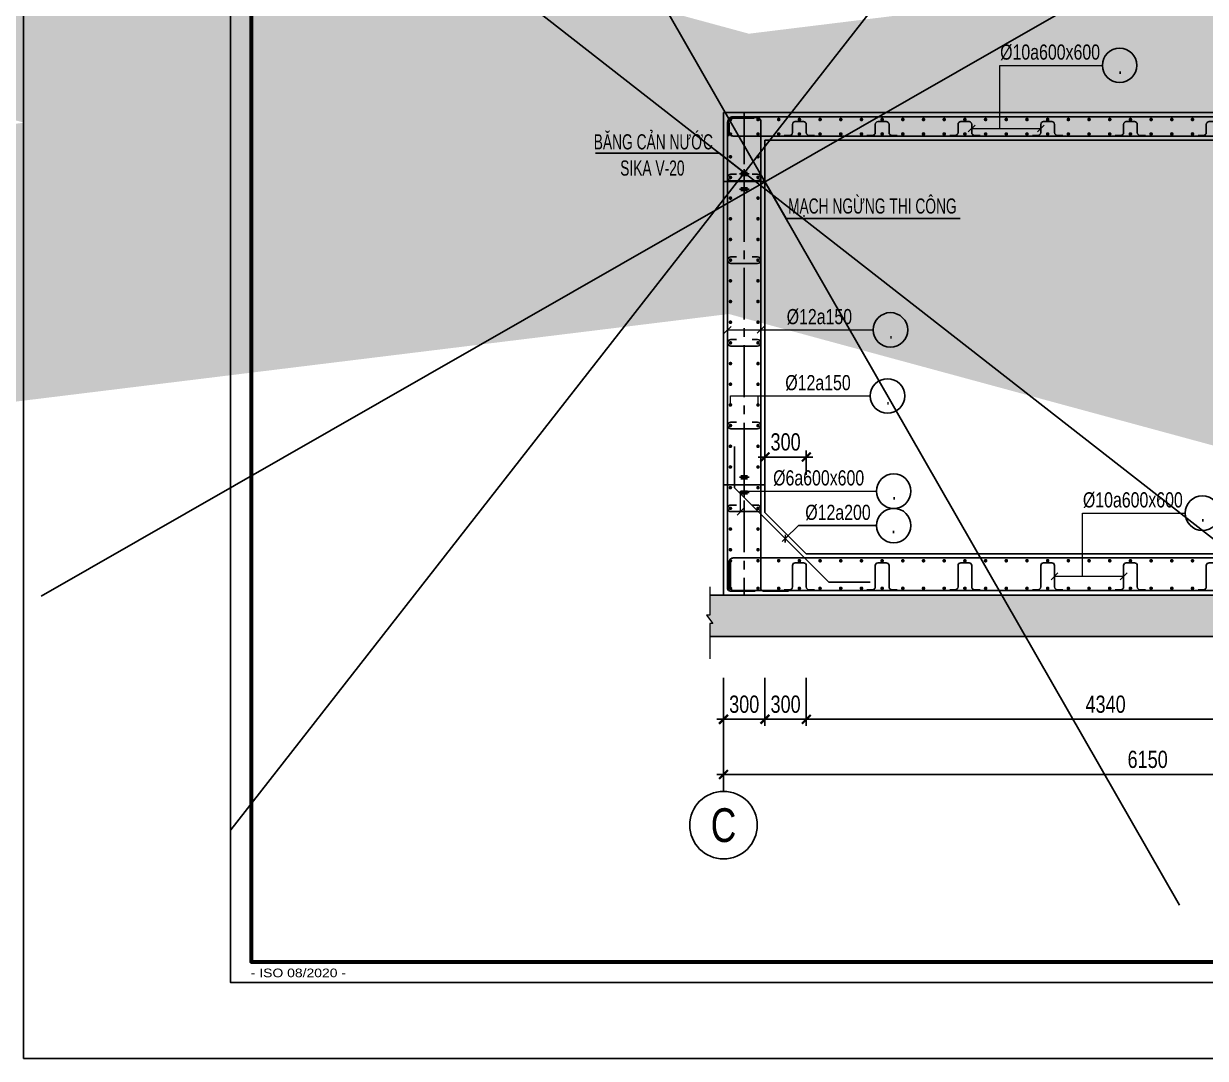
# Model space of a CAD drawing. Extents: x 1229855 to 1302267, y 1135177 to 1201195.
# Drawn here: x 1260217 to 1268784, y 1171495 to 1178999 of the extents above; entities that cross this region are included whole.
import ezdxf
from ezdxf.enums import TextEntityAlignment as Align

# ---------------------------------------------------------------- set-up
doc = ezdxf.new("R2010")
doc.units = 0
doc.header["$LTSCALE"] = 25
doc.header["$MEASUREMENT"] = 0
doc.header["$PDMODE"] = 98
doc.linetypes.add('CENTER2', pattern=[1.125, 0.75, -0.125, 0.125, -0.125])
doc.layers.get('0').update_dxf_attribs({"linetype": 'CONTINUOUS'})
doc.layers.get('DEFPOINTS').update_dxf_attribs({"linetype": 'CONTINUOUS'})
for name, color, linetype in [('02.CDC.DIM', 1, 'CONTINUOUS'), ('CDC -TEXT KHUNG', 7, 'CONTINUOUS'), ('CDC-KHUNGTEN', 7, 'CONTINUOUS'), ('CDC.01.AXIS', 160, 'CENTER2'), ('CDC.02.DIM', 1, 'CONTINUOUS'), ('CDC.03.BORDER', 3, 'CONTINUOUS'), ('CDC.05.STEEL', 4, 'CONTINUOUS'), ('CDC.06.TEXT', 2, 'CONTINUOUS'), ('CDC.10.HATCH', 251, 'CONTINUOUS'), ('CDC.11.NOTE', 8, 'CONTINUOUS'), ('CDC.14.STEELNUM', 3, 'CONTINUOUS')]:
    doc.layers.add(name, color=color, linetype=linetype)
doc.layers.add('KCS_CHI', color=1, linetype='CONTINUOUS', lineweight=15)
doc.styles.add('1', font='arial.ttf', dxfattribs={"width": 0.75})
doc.styles.add('arial', font='arial.ttf', dxfattribs={"width": 0.65})
doc.styles.add('BIGTEXT', font='arial.ttf', dxfattribs={"width": 0.8})
doc.styles.add('KT CDC', font='arial.ttf', dxfattribs={"width": 0.85, "height": 200})
doc.linetypes.add('ZIGZAG', pattern='A,0.0001,-0.2,[131,ltypeshp.shx,S=0.2,R=0,X=-0.2,Y=0],-0.4,[131,ltypeshp.shx,S=0.2,R=180,X=0.2,Y=0],-0.2', length=0.8001)
doc.dimstyles.new('DX2', dxfattribs={"dimscale": 0.5, "dimtxt": 250, "dimasz": 0.8, "dimexe": 0, "dimexo": 0, "dimgap": 90, "dimtad": 1, "dimdec": 0, "dimzin": 13, "dimdsep": 46, "dimtxsty": '1', "dimblk1": 'CHEO', "dimblk2": 'CHEO', "dimsah": 1, "dimcen": 0, "dimclrd": 256, "dimclre": 256, "dimclrt": 2, "dimadec": 0, "dimazin": 0, "dimtfac": 1, "dimtdec": 0, "dimtix": 1, "dimtmove": 2, "dimatfit": 3, "dimldrblk": 'CHEO', "dimfxl": 1, "dimtolj": 1, "dimtzin": 13, "dimarcsym": 0})

# ---------------------------------------------------------------- blocks, each defined once
blk = doc.blocks.new('KHUNG DOC A1')
at = {"layer": 'CDC -TEXT KHUNG', "color": 6, "style": 'KT CDC', "width": 1.15}
blk.add_text('- ISO 08/2020 -', height=1.2569, dxfattribs=at).set_placement((-797.06, 0.77))
blk = doc.blocks.new('KHUNG A1')
at = {"layer": 'CDC-KHUNGTEN', "color": 8}
blk.add_lwpolyline([(10368.18, 709.17), (10447.22, 709.17), (10447.22, 1281.17), (9647.22, 1281.17), (9647.22, 709.17), (10368.18, 709.17)], dxfattribs=at)
at = {"layer": 'CDC-KHUNGTEN', "color": 255, "lineweight": 60}
blk.add_lwpolyline([(10366.22, 712.17), (10366.22, 1278.17), (9650.22, 1278.17), (9650.22, 712.17), (10366.22, 712.17)], close=True, dxfattribs=at)
at = {"layer": 'DEFPOINTS', "color": 1, "ltscale": 0.2}
blk.add_lwpolyline([(9617.22, 698.17), (9617.22, 1292.17), (10458.22, 1292.17), (10458.22, 698.17), (9617.22, 698.17)], close=True, dxfattribs=at)
at = {"layer": 'CDC-KHUNGTEN'}
blk.add_blockref('KHUNG DOC A1', (10447.22, 709.17), dxfattribs=at)
blk = doc.blocks.new('CHEO')
at = {"layer": '02.CDC.DIM'}
for points in [[(0, 120.96), (0, -120.96)], [(-120.96, 0), (120.96, 0)]]:
    blk.add_lwpolyline(points, dxfattribs=at)
at = {"layer": '02.CDC.DIM', "color": 2, "const_width": 40}
blk.add_lwpolyline([(80.48, 80.35), (-80.4, -80.52)], dxfattribs=at)
blk = doc.blocks.new('*D285')
at = {"layer": 'CDC.02.DIM', "lineweight": -2, "ltscale": 3, "transparency": 16777216}
for p, q in [((1265291.1, 1174253.8), (1265291.1, 1173953.8)), ((1265591.1, 1174253.8), (1265591.1, 1173953.8)), ((1265590.7, 1173953.8), (1265291.5, 1173953.8))]:
    blk.add_line(p, q, dxfattribs=at)
at = {"layer": 'DEFPOINTS', "color": 0, "ltscale": 3, "transparency": 16777216}
for p in [(1265291.1, 1174253.8), (1265591.1, 1174253.8), (1265291.1, 1173953.8)]:
    blk.add_point(p, dxfattribs=at)
at = {"layer": 'CDC.02.DIM', "lineweight": -2, "ltscale": 3, "transparency": 16777216, "xscale": 0.4, "yscale": 0.4, "zscale": 0.4, "rotation": 180}
blk.add_blockref('CHEO', (1265291.1, 1173953.8), dxfattribs=at)
at = {"layer": 'CDC.02.DIM', "lineweight": -2, "ltscale": 3, "transparency": 16777216, "xscale": 0.4, "yscale": 0.4, "zscale": 0.4}
blk.add_blockref('CHEO', (1265591.1, 1173953.8), dxfattribs=at)
at = {"layer": 'CDC.02.DIM', "color": 2, "ltscale": 3, "transparency": 16777216, "insert": (1265441.1, 1174062.7), "char_height": 125, "attachment_point": 5, "style": '1'}
blk.add_mtext('\\A1;300', dxfattribs=at)
blk = doc.blocks.new('*D287')
at = {"layer": 'CDC.02.DIM', "lineweight": -2, "ltscale": 3, "transparency": 16777216}
for p, q in [((1265291.1, 1174253.8), (1265291.1, 1173553.8)), ((1271441.1, 1173953.8), (1271441.1, 1173553.8)), ((1265291.5, 1173553.8), (1271440.7, 1173553.8))]:
    blk.add_line(p, q, dxfattribs=at)
at = {"layer": 'DEFPOINTS', "color": 0, "ltscale": 3, "transparency": 16777216}
for p in [(1265291.1, 1174253.8), (1271441.1, 1173953.8), (1271441.1, 1173553.8)]:
    blk.add_point(p, dxfattribs=at)
at = {"layer": 'CDC.02.DIM', "lineweight": -2, "ltscale": 3, "transparency": 16777216, "xscale": 0.4, "yscale": 0.4, "zscale": 0.4, "rotation": 180}
blk.add_blockref('CHEO', (1265291.1, 1173553.8), dxfattribs=at)
at = {"layer": 'CDC.02.DIM', "lineweight": -2, "ltscale": 3, "transparency": 16777216, "xscale": 0.4, "yscale": 0.4, "zscale": 0.4}
blk.add_blockref('CHEO', (1271441.1, 1173553.8), dxfattribs=at)
at = {"layer": 'CDC.02.DIM', "color": 2, "ltscale": 3, "transparency": 16777216, "insert": (1268366.1, 1173662.7), "char_height": 125, "attachment_point": 5, "style": '1'}
blk.add_mtext('\\A1;6150', dxfattribs=at)
blk = doc.blocks.new('*D291')
at = {"layer": 'CDC.02.DIM', "lineweight": -2, "ltscale": 3, "transparency": 16777216}
for p, q in [((1265891.1, 1174253.8), (1265891.1, 1173953.8)), ((1270231.1, 1174253.8), (1270231.1, 1173953.8)), ((1265891.5, 1173953.8), (1270230.7, 1173953.8))]:
    blk.add_line(p, q, dxfattribs=at)
at = {"layer": 'DEFPOINTS', "color": 0, "ltscale": 3, "transparency": 16777216}
for p in [(1265891.1, 1174253.8), (1270231.1, 1174253.8), (1270231.1, 1173953.8)]:
    blk.add_point(p, dxfattribs=at)
at = {"layer": 'CDC.02.DIM', "lineweight": -2, "ltscale": 3, "transparency": 16777216, "xscale": 0.4, "yscale": 0.4, "zscale": 0.4, "rotation": 180}
blk.add_blockref('CHEO', (1265891.1, 1173953.8), dxfattribs=at)
at = {"layer": 'CDC.02.DIM', "lineweight": -2, "ltscale": 3, "transparency": 16777216, "xscale": 0.4, "yscale": 0.4, "zscale": 0.4}
blk.add_blockref('CHEO', (1270231.1, 1173953.8), dxfattribs=at)
at = {"layer": 'CDC.02.DIM', "color": 2, "ltscale": 3, "transparency": 16777216, "insert": (1268061.1, 1174062.7), "char_height": 125, "attachment_point": 5, "style": '1'}
blk.add_mtext('\\A1;4340', dxfattribs=at)
blk = doc.blocks.new('bang')
at = {"layer": 'CDC.11.NOTE', "ltscale": 3}
for points in [[(0, 90), (0, -90)], [(-35, 55), (35, 55)], [(-25, 65), (25, 65)], [(-25, 45), (25, 45)], [(-35, -55), (35, -55)], [(-25, -45), (25, -45)], [(-25, -65), (25, -65)]]:
    blk.add_lwpolyline(points, dxfattribs=at)
blk = doc.blocks.new('_Oblique')
at = {"color": 0, "linetype": 'ByBlock', "lineweight": -2}
blk.add_line((-0.5, -0.5), (0.5, 0.5), dxfattribs=at)
blk = doc.blocks.new('_Axis name')
at = {"layer": 'CDC.02.DIM'}
blk.add_line((0, 2.5), (0, 0), dxfattribs=at)
blk.add_circle((0, 7.5), 5, dxfattribs=at)
at = {"layer": 'CDC.02.DIM', "style": 'BIGTEXT', "width": 0.75}
blk.add_attdef('.', text='', height=5, dxfattribs=at).set_placement((0, 7.5), align=Align.MIDDLE)
blk = doc.blocks.new('*D409')
at = {"layer": 'CDC.02.DIM', "lineweight": -2, "ltscale": 3, "transparency": 16777216}
for p, q in [((1265591.1, 1175726), (1265591.1, 1175856)), ((1265890.9, 1175856), (1265591.5, 1175856)), ((1265891.3, 1175726), (1265891.3, 1175856))]:
    blk.add_line(p, q, dxfattribs=at)
at = {"layer": 'DEFPOINTS', "color": 0, "ltscale": 3, "transparency": 16777216}
for p in [(1265591.1, 1175856), (1265591.1, 1175726), (1265891.3, 1175726)]:
    blk.add_point(p, dxfattribs=at)
at = {"layer": 'CDC.02.DIM', "lineweight": -2, "ltscale": 3, "transparency": 16777216, "xscale": 0.4, "yscale": 0.4, "zscale": 0.4, "rotation": 180}
blk.add_blockref('CHEO', (1265591.1, 1175856), dxfattribs=at)
at = {"layer": 'CDC.02.DIM', "lineweight": -2, "ltscale": 3, "transparency": 16777216, "xscale": 0.4, "yscale": 0.4, "zscale": 0.4}
blk.add_blockref('CHEO', (1265891.3, 1175856), dxfattribs=at)
at = {"layer": 'CDC.02.DIM', "color": 2, "ltscale": 3, "transparency": 16777216, "insert": (1265741.2, 1175964.9), "char_height": 125, "attachment_point": 5, "style": '1'}
blk.add_mtext('\\A1;300', dxfattribs=at)
blk = doc.blocks.new('*D410')
at = {"layer": 'CDC.02.DIM', "lineweight": -2, "ltscale": 3, "transparency": 16777216}
for p, q in [((1265591.1, 1174253.8), (1265591.1, 1173953.8)), ((1265891.1, 1174253.8), (1265891.1, 1173953.8)), ((1265591.5, 1173953.8), (1265890.7, 1173953.8))]:
    blk.add_line(p, q, dxfattribs=at)
at = {"layer": 'DEFPOINTS', "color": 0, "ltscale": 3, "transparency": 16777216}
for p in [(1265591.1, 1174253.8), (1265891.1, 1174253.8), (1265891.1, 1173953.8)]:
    blk.add_point(p, dxfattribs=at)
at = {"layer": 'CDC.02.DIM', "lineweight": -2, "ltscale": 3, "transparency": 16777216, "xscale": 0.4, "yscale": 0.4, "zscale": 0.4, "rotation": 180}
blk.add_blockref('CHEO', (1265591.1, 1173953.8), dxfattribs=at)
at = {"layer": 'CDC.02.DIM', "lineweight": -2, "ltscale": 3, "transparency": 16777216, "xscale": 0.4, "yscale": 0.4, "zscale": 0.4}
blk.add_blockref('CHEO', (1265891.1, 1173953.8), dxfattribs=at)
at = {"layer": 'CDC.02.DIM', "color": 2, "ltscale": 3, "transparency": 16777216, "insert": (1265741.1, 1174062.7), "char_height": 125, "attachment_point": 5, "style": '1'}
blk.add_mtext('\\A1;300', dxfattribs=at)

msp = doc.modelspace()

# ---------------------------------------------------------------- hatches: boundary and pattern name
at = {"layer": 'CDC.10.HATCH', "ltscale": 3}
h = msp.add_hatch(dxfattribs=at)
h.set_pattern_fill('BT-01', color=256, scale=25, style=0, pattern_type=2)
h.set_pattern_definition([(50, (1898, 0), (179.315046, -15.688034), [18.75, -206.25]), (355, (1898, 0), (-34.687833, 188.048033), [15, -165]), (100.4514, (1912.94, -1.3), (144.627345, 172.359886), [15.935047, -175.285528]), (46.1842, (1898, 50), (266.810262, -41.379754), [28.125, -309.375]), (96.6356, (1920.23, 46.55), (233.665676, 243.529468), [23.90257, -262.92825]), (351.1842, (1898, 50), (233.665486, 243.52965), [22.5, -247.5]), (21, (1923, 37.5), (149.226763, -100.654723), [18.75, -206.25]), (326, (1923, 37.5), (60.828833, 181.287511), [15, -165]), (71.4514, (1935.44, 29.11), (210.055657, 80.632624), [15.935047, -175.285528]), (37.5, (1898, 0), (3.0399638, 83.2234635), [0, -163, 0, -167.5, 0, -165.625]), (7.5, (1898, 0), (65.7673844, 98.602928), [0, -95.5, 0, -159.25, 0, -63.125]), (327.5, (1842.25, 0), (133.455609, -5.638718), [0, -62.5, 0, -195, 0, -258.75]), (317.5, (1817.25, 0), (145.796542, 25.0262456), [0, -81.25, 0, -129.5, 0, -183.75]), (45, (1898, 0), (-75.1300955, 75.1300955), []), (45, (1898, 30.62), (-75.1300955, 75.1300955), [])])
h.paths.add_polyline_path([(1275467.71, 1174710.1), (1275491.15, 1174710.1), (1275491.15, 1174853.85), (1265191.15, 1174853.85), (1265191.15, 1174710.1), (1265167.71, 1174710.1), (1265214.59, 1174647.6), (1265191.15, 1174647.6), (1265191.15, 1174553.85), (1275491.15, 1174553.85), (1275491.15, 1174647.6), (1275514.59, 1174647.6)])

# ---------------------------------------------------------------- linework, layer by layer
at = {"layer": 'CDC.01.AXIS', "ltscale": 20}
msp.add_line((1265441.15, 1178353.85), (1265441.15, 1174853.85), dxfattribs=at)
at = {"layer": 'CDC.03.BORDER', "ltscale": 3}
for p, q in [((1265291.15, 1178353.85), (1274091.64, 1178353.85)), ((1265291.15, 1174853.85), (1265291.15, 1178353.85)), ((1265591.15, 1178153.85), (1270231.15, 1178153.85)), ((1265591.15, 1175453.85), (1265591.15, 1178153.85)), ((1265591.15, 1175453.85), (1265891.15, 1175153.85)), ((1269931.15, 1175153.85), (1265891.15, 1175153.85)), ((1275491.15, 1174853.85), (1265191.15, 1174853.85)), ((1265291.15, 1174853.85), (1275391.15, 1174853.85)), ((1275491.15, 1174553.85), (1265191.15, 1174553.85))]:
    msp.add_line(p, q, dxfattribs=at)
at = {"layer": 'CDC.03.BORDER', "linetype": 'ZIGZAG'}
for p, q in [((1265591.15, 1177853.85), (1265291.15, 1177853.85)), ((1265591.15, 1175653.85), (1265291.15, 1175653.85))]:
    msp.add_line(p, q, dxfattribs=at)
at = {"layer": 'CDC.05.STEEL', "ltscale": 3}
for points in [[(1265513.15, 1178313.85), (1265351.15, 1178313.85, 0.4142136), (1265321.15, 1178283.85), (1265321.15, 1174902.92, 0.4142136), (1265341.15, 1174882.92), (1265521.15, 1174882.92)], [(1274061.64, 1177583.85), (1274061.64, 1178293.85, 0.4142147), (1274031.64, 1178323.85), (1265356.15, 1178323.85, 0.4142136), (1265326.15, 1178293.85), (1265326.15, 1178183.85)], [(1265331.15, 1178280.85), (1265331.15, 1178213.85, 0.4142136), (1265361.15, 1178183.85), (1274026.64, 1178183.85, 0.4142347), (1274056.64, 1178213.85), (1274056.64, 1178265.85)], [(1265341.15, 1178318.85), (1265531.15, 1178318.85, -0.4142136), (1265561.15, 1178288.85), (1265561.15, 1174902.92, 0.4142136), (1265581.15, 1174882.92), (1265761.15, 1174882.92)], [(1265731.34, 1178188.51), (1265771.34, 1178188.51, 0.4142136), (1265791.34, 1178208.51), (1265791.34, 1178268.85, -0.4142136), (1265811.34, 1178288.85), (1265870.96, 1178288.85, -0.4142136), (1265890.96, 1178268.85), (1265890.96, 1178208.51, 0.4142136), (1265910.96, 1178188.51), (1265950.96, 1178188.51)], [(1266331.34, 1178188.51), (1266371.34, 1178188.51, 0.4142136), (1266391.34, 1178208.51), (1266391.34, 1178268.85, -0.4142136), (1266411.34, 1178288.85), (1266470.96, 1178288.85, -0.4142136), (1266490.96, 1178268.85), (1266490.96, 1178208.51, 0.4142136), (1266510.96, 1178188.51), (1266550.96, 1178188.51)], [(1266931.34, 1178188.51), (1266971.34, 1178188.51, 0.4142136), (1266991.34, 1178208.51), (1266991.34, 1178268.85, -0.4142136), (1267011.34, 1178288.85), (1267070.96, 1178288.85, -0.4142136), (1267090.96, 1178268.85), (1267090.96, 1178208.51, 0.4142136), (1267110.96, 1178188.51), (1267150.96, 1178188.51)], [(1267531.34, 1178188.51), (1267571.34, 1178188.51, 0.4142136), (1267591.34, 1178208.51), (1267591.34, 1178268.85, -0.4142136), (1267611.34, 1178288.85), (1267670.96, 1178288.85, -0.4142136), (1267690.96, 1178268.85), (1267690.96, 1178208.51, 0.4142136), (1267710.96, 1178188.51), (1267750.96, 1178188.51)], [(1268131.34, 1178188.51), (1268171.34, 1178188.51, 0.4142136), (1268191.34, 1178208.51), (1268191.34, 1178268.85, -0.4142136), (1268211.34, 1178288.85), (1268270.96, 1178288.85, -0.4142136), (1268290.96, 1178268.85), (1268290.96, 1178208.51, 0.4142136), (1268310.96, 1178188.51), (1268350.96, 1178188.51)], [(1268731.34, 1178188.51), (1268771.34, 1178188.51, 0.4142136), (1268791.34, 1178208.51), (1268791.34, 1178268.85, -0.4142136), (1268811.34, 1178288.85), (1268870.96, 1178288.85, -0.4142136), (1268890.96, 1178268.85), (1268890.96, 1178208.51, 0.4142136), (1268910.96, 1178188.51), (1268950.96, 1178188.51)], [(1265497.68, 1177907.78), (1265537.22, 1177907.78, -1), (1265537.22, 1177859.92), (1265345.17, 1177859.92, -1), (1265345.17, 1177907.96), (1265385.17, 1177907.96)], [(1265497.68, 1177307.78), (1265537.22, 1177307.78, -1), (1265537.22, 1177259.92), (1265345.17, 1177259.92, -1), (1265345.17, 1177307.96), (1265385.17, 1177307.96)], [(1265497.68, 1176707.78), (1265537.22, 1176707.78, -1), (1265537.22, 1176659.92), (1265345.17, 1176659.92, -1), (1265345.17, 1176707.96), (1265385.17, 1176707.96)], [(1265497.68, 1176107.78), (1265537.22, 1176107.78, -1), (1265537.22, 1176059.92), (1265345.17, 1176059.92, -1), (1265345.17, 1176107.96), (1265385.17, 1176107.96)], [(1265497.68, 1175507.78), (1265537.22, 1175507.78, -1), (1265537.22, 1175459.92), (1265345.17, 1175459.92, -1), (1265345.17, 1175507.96), (1265385.17, 1175507.96)], [(1265331.15, 1175094.49), (1265331.15, 1175093.85, -0.4142136), (1265361.15, 1175123.85), (1275321.15, 1175123.85, -0.4142136), (1275351.15, 1175093.85), (1275351.15, 1174913.85)], [(1265341.15, 1175099.85), (1265341.15, 1174908.85, 0.4142136), (1265361.15, 1174888.85), (1275321.15, 1174888.85, 0.4142136), (1275341.15, 1174908.85), (1275341.15, 1175067.85)], [(1265731.34, 1174893.51), (1265771.34, 1174893.51, 0.4142136), (1265791.34, 1174913.51), (1265791.34, 1175068.85, -0.4142136), (1265811.34, 1175088.85), (1265870.96, 1175088.85, -0.4142136), (1265890.96, 1175068.85), (1265890.96, 1174913.51, 0.4142136), (1265910.96, 1174893.51), (1265950.96, 1174893.51)], [(1266331.34, 1174893.51), (1266371.34, 1174893.51, 0.4142136), (1266391.34, 1174913.51), (1266391.34, 1175068.85, -0.4142136), (1266411.34, 1175088.85), (1266470.96, 1175088.85, -0.4142136), (1266490.96, 1175068.85), (1266490.96, 1174913.51, 0.4142136), (1266510.96, 1174893.51), (1266550.96, 1174893.51)], [(1266931.34, 1174893.51), (1266971.34, 1174893.51, 0.4142136), (1266991.34, 1174913.51), (1266991.34, 1175068.85, -0.4142136), (1267011.34, 1175088.85), (1267070.96, 1175088.85, -0.4142136), (1267090.96, 1175068.85), (1267090.96, 1174913.51, 0.4142136), (1267110.96, 1174893.51), (1267150.96, 1174893.51)], [(1267531.34, 1174893.51), (1267571.34, 1174893.51, 0.4142136), (1267591.34, 1174913.51), (1267591.34, 1175068.85, -0.4142136), (1267611.34, 1175088.85), (1267670.96, 1175088.85, -0.4142136), (1267690.96, 1175068.85), (1267690.96, 1174913.51, 0.4142136), (1267710.96, 1174893.51), (1267750.96, 1174893.51)], [(1268131.34, 1174893.51), (1268171.34, 1174893.51, 0.4142136), (1268191.34, 1174913.51), (1268191.34, 1175068.85, -0.4142136), (1268211.34, 1175088.85), (1268270.96, 1175088.85, -0.4142136), (1268290.96, 1175068.85), (1268290.96, 1174913.51, 0.4142136), (1268310.96, 1174893.51), (1268350.96, 1174893.51)], [(1268731.34, 1174893.51), (1268771.34, 1174893.51, 0.4142136), (1268791.34, 1174913.51), (1268791.34, 1175068.85, -0.4142136), (1268811.34, 1175088.85), (1268870.96, 1175088.85, -0.4142136), (1268890.96, 1175068.85), (1268890.96, 1174913.51, 0.4142136), (1268910.96, 1174893.51), (1268950.96, 1174893.51)]]:
    msp.add_lwpolyline(points, format="xyb", dxfattribs=at)
at = {"layer": 'CDC.05.STEEL', "ltscale": 3, "const_width": 13.2}
for points in [[(1265334.55, 1178303.85, -1), (1265347.75, 1178303.85, -1)], [(1265534.55, 1178303.85, -1), (1265547.75, 1178303.85, -1)], [(1265684.55, 1178303.85, -1), (1265697.75, 1178303.85, -1)], [(1265834.55, 1178303.85, -1), (1265847.75, 1178303.85, -1)], [(1265984.55, 1178303.85, -1), (1265997.75, 1178303.85, -1)], [(1266134.55, 1178303.85, -1), (1266147.75, 1178303.85, -1)], [(1266284.55, 1178303.85, -1), (1266297.75, 1178303.85, -1)], [(1266434.55, 1178303.85, -1), (1266447.75, 1178303.85, -1)], [(1266584.55, 1178303.85, -1), (1266597.75, 1178303.85, -1)], [(1266734.55, 1178303.85, -1), (1266747.75, 1178303.85, -1)], [(1266884.55, 1178303.85, -1), (1266897.75, 1178303.85, -1)], [(1267034.55, 1178303.85, -1), (1267047.75, 1178303.85, -1)], [(1267184.55, 1178303.85, -1), (1267197.75, 1178303.85, -1)], [(1267334.55, 1178303.85, -1), (1267347.75, 1178303.85, -1)], [(1267484.55, 1178303.85, -1), (1267497.75, 1178303.85, -1)], [(1267634.55, 1178303.85, -1), (1267647.75, 1178303.85, -1)], [(1267784.55, 1178303.85, -1), (1267797.75, 1178303.85, -1)], [(1267934.55, 1178303.85, -1), (1267947.75, 1178303.85, -1)], [(1268084.55, 1178303.85, -1), (1268097.75, 1178303.85, -1)], [(1268234.55, 1178303.85, -1), (1268247.75, 1178303.85, -1)], [(1268384.55, 1178303.85, -1), (1268397.75, 1178303.85, -1)], [(1268534.55, 1178303.85, -1), (1268547.75, 1178303.85, -1)], [(1268684.55, 1178303.85, -1), (1268697.75, 1178303.85, -1)], [(1265334.55, 1178198.85, -1), (1265347.75, 1178198.85, -1)], [(1265534.55, 1178198.85, -1), (1265547.75, 1178198.85, -1)], [(1265684.55, 1178198.85, -1), (1265697.75, 1178198.85, -1)], [(1265834.55, 1178198.85, -1), (1265847.75, 1178198.85, -1)], [(1265984.55, 1178198.85, -1), (1265997.75, 1178198.85, -1)], [(1266134.55, 1178198.85, -1), (1266147.75, 1178198.85, -1)], [(1266284.55, 1178198.85, -1), (1266297.75, 1178198.85, -1)], [(1266434.55, 1178198.85, -1), (1266447.75, 1178198.85, -1)], [(1266584.55, 1178198.85, -1), (1266597.75, 1178198.85, -1)], [(1266734.55, 1178198.85, -1), (1266747.75, 1178198.85, -1)], [(1266884.55, 1178198.85, -1), (1266897.75, 1178198.85, -1)], [(1267034.55, 1178198.85, -1), (1267047.75, 1178198.85, -1)], [(1267184.55, 1178198.85, -1), (1267197.75, 1178198.85, -1)], [(1267334.55, 1178198.85, -1), (1267347.75, 1178198.85, -1)], [(1267484.55, 1178198.85, -1), (1267497.75, 1178198.85, -1)], [(1267634.55, 1178198.85, -1), (1267647.75, 1178198.85, -1)], [(1267784.55, 1178198.85, -1), (1267797.75, 1178198.85, -1)], [(1267934.55, 1178198.85, -1), (1267947.75, 1178198.85, -1)], [(1268084.55, 1178198.85, -1), (1268097.75, 1178198.85, -1)], [(1268234.55, 1178198.85, -1), (1268247.75, 1178198.85, -1)], [(1268384.55, 1178198.85, -1), (1268397.75, 1178198.85, -1)], [(1268534.55, 1178198.85, -1), (1268547.75, 1178198.85, -1)], [(1268684.55, 1178198.85, -1), (1268697.75, 1178198.85, -1)], [(1265334.55, 1178033.85, -1), (1265347.75, 1178033.85, -1)], [(1265534.55, 1178033.85, -1), (1265547.75, 1178033.85, -1)], [(1265334.55, 1177883.85, -1), (1265347.75, 1177883.85, -1)], [(1265534.55, 1177883.85, -1), (1265547.75, 1177883.85, -1)], [(1265334.55, 1177733.85, -1), (1265347.75, 1177733.85, -1)], [(1265534.55, 1177733.85, -1), (1265547.75, 1177733.85, -1)], [(1265334.55, 1177583.85, -1), (1265347.75, 1177583.85, -1)], [(1265534.55, 1177583.85, -1), (1265547.75, 1177583.85, -1)], [(1265334.55, 1177433.85, -1), (1265347.75, 1177433.85, -1)], [(1265534.55, 1177433.85, -1), (1265547.75, 1177433.85, -1)], [(1265334.55, 1177283.85, -1), (1265347.75, 1177283.85, -1)], [(1265534.55, 1177283.85, -1), (1265547.75, 1177283.85, -1)], [(1265334.55, 1177133.85, -1), (1265347.75, 1177133.85, -1)], [(1265534.55, 1177133.85, -1), (1265547.75, 1177133.85, -1)], [(1265334.55, 1176983.85, -1), (1265347.75, 1176983.85, -1)], [(1265534.55, 1176983.85, -1), (1265547.75, 1176983.85, -1)], [(1265334.55, 1176833.85, -1), (1265347.75, 1176833.85, -1)], [(1265534.55, 1176833.85, -1), (1265547.75, 1176833.85, -1)], [(1265334.55, 1176683.85, -1), (1265347.75, 1176683.85, -1)], [(1265534.55, 1176683.85, -1), (1265547.75, 1176683.85, -1)], [(1265334.55, 1176533.85, -1), (1265347.75, 1176533.85, -1)], [(1265534.55, 1176533.85, -1), (1265547.75, 1176533.85, -1)], [(1265334.55, 1176383.85, -1), (1265347.75, 1176383.85, -1)], [(1265534.55, 1176383.85, -1), (1265547.75, 1176383.85, -1)], [(1265334.55, 1176233.85, -1), (1265347.75, 1176233.85, -1)], [(1265534.55, 1176233.85, -1), (1265547.75, 1176233.85, -1)], [(1265334.55, 1176083.85, -1), (1265347.75, 1176083.85, -1)], [(1265534.55, 1176083.85, -1), (1265547.75, 1176083.85, -1)], [(1265334.55, 1175933.85, -1), (1265347.75, 1175933.85, -1)], [(1265534.55, 1175933.85, -1), (1265547.75, 1175933.85, -1)], [(1265334.55, 1175783.85, -1), (1265347.75, 1175783.85, -1)], [(1265534.55, 1175783.85, -1), (1265547.75, 1175783.85, -1)], [(1265334.55, 1175633.85, -1), (1265347.75, 1175633.85, -1)], [(1265534.55, 1175633.85, -1), (1265547.75, 1175633.85, -1)], [(1265334.55, 1175483.85, -1), (1265347.75, 1175483.85, -1)], [(1265534.55, 1175483.85, -1), (1265547.75, 1175483.85, -1)], [(1265334.55, 1175333.85, -1), (1265347.75, 1175333.85, -1)], [(1265534.55, 1175333.85, -1), (1265547.75, 1175333.85, -1)], [(1265334.55, 1175183.85, -1), (1265347.75, 1175183.85, -1)], [(1265534.55, 1175183.85, -1), (1265547.75, 1175183.85, -1)], [(1265334.55, 1175103.85, -1), (1265347.75, 1175103.85, -1)], [(1265534.55, 1175103.85, -1), (1265547.75, 1175103.85, -1)], [(1265684.55, 1175103.85, -1), (1265697.75, 1175103.85, -1)], [(1265834.55, 1175103.85, -1), (1265847.75, 1175103.85, -1)], [(1265984.55, 1175103.85, -1), (1265997.75, 1175103.85, -1)], [(1266134.55, 1175103.85, -1), (1266147.75, 1175103.85, -1)], [(1266284.55, 1175103.85, -1), (1266297.75, 1175103.85, -1)], [(1266434.55, 1175103.85, -1), (1266447.75, 1175103.85, -1)], [(1266584.55, 1175103.85, -1), (1266597.75, 1175103.85, -1)], [(1266734.55, 1175103.85, -1), (1266747.75, 1175103.85, -1)], [(1266884.55, 1175103.85, -1), (1266897.75, 1175103.85, -1)], [(1267034.55, 1175103.85, -1), (1267047.75, 1175103.85, -1)], [(1267184.55, 1175103.85, -1), (1267197.75, 1175103.85, -1)], [(1267334.55, 1175103.85, -1), (1267347.75, 1175103.85, -1)], [(1267484.55, 1175103.85, -1), (1267497.75, 1175103.85, -1)], [(1267634.55, 1175103.85, -1), (1267647.75, 1175103.85, -1)], [(1267784.55, 1175103.85, -1), (1267797.75, 1175103.85, -1)], [(1267934.55, 1175103.85, -1), (1267947.75, 1175103.85, -1)], [(1268084.55, 1175103.85, -1), (1268097.75, 1175103.85, -1)], [(1268234.55, 1175103.85, -1), (1268247.75, 1175103.85, -1)], [(1268384.55, 1175103.85, -1), (1268397.75, 1175103.85, -1)], [(1268534.55, 1175103.85, -1), (1268547.75, 1175103.85, -1)], [(1268684.55, 1175103.85, -1), (1268697.75, 1175103.85, -1)], [(1265334.55, 1174903.85, -1), (1265347.75, 1174903.85, -1)], [(1265534.55, 1174903.85, -1), (1265547.75, 1174903.85, -1)], [(1265684.55, 1174903.85, -1), (1265697.75, 1174903.85, -1)], [(1265834.55, 1174903.85, -1), (1265847.75, 1174903.85, -1)], [(1265984.55, 1174903.85, -1), (1265997.75, 1174903.85, -1)], [(1266134.55, 1174903.85, -1), (1266147.75, 1174903.85, -1)], [(1266284.55, 1174903.85, -1), (1266297.75, 1174903.85, -1)], [(1266434.55, 1174903.85, -1), (1266447.75, 1174903.85, -1)], [(1266584.55, 1174903.85, -1), (1266597.75, 1174903.85, -1)], [(1266734.55, 1174903.85, -1), (1266747.75, 1174903.85, -1)], [(1266884.55, 1174903.85, -1), (1266897.75, 1174903.85, -1)], [(1267034.55, 1174903.85, -1), (1267047.75, 1174903.85, -1)], [(1267184.55, 1174903.85, -1), (1267197.75, 1174903.85, -1)], [(1267334.55, 1174903.85, -1), (1267347.75, 1174903.85, -1)], [(1267484.55, 1174903.85, -1), (1267497.75, 1174903.85, -1)], [(1267634.55, 1174903.85, -1), (1267647.75, 1174903.85, -1)], [(1267784.55, 1174903.85, -1), (1267797.75, 1174903.85, -1)], [(1267934.55, 1174903.85, -1), (1267947.75, 1174903.85, -1)], [(1268084.55, 1174903.85, -1), (1268097.75, 1174903.85, -1)], [(1268234.55, 1174903.85, -1), (1268247.75, 1174903.85, -1)], [(1268384.55, 1174903.85, -1), (1268397.75, 1174903.85, -1)], [(1268534.55, 1174903.85, -1), (1268547.75, 1174903.85, -1)], [(1268684.55, 1174903.85, -1), (1268697.75, 1174903.85, -1)]]:
    msp.add_lwpolyline(points, format="xyb", close=True, dxfattribs=at)
at = {"layer": 'CDC.05.STEEL', "ltscale": 3}
for points in [[(1266353.72, 1174948.85), (1266053.72, 1174948.85), (1265371.15, 1175631.42), (1265371.15, 1175931.42)], [(1265331.15, 1175094.49), (1265331.15, 1174898.85)]]:
    msp.add_lwpolyline(points, dxfattribs=at)
at = {"layer": 'CDC.14.STEELNUM', "ltscale": 0.3}
for centre in [(1268162.75, 1178696.66), (1266501.45, 1176778.14), (1266480.09, 1176299.14), (1266524.93, 1175608.59), (1268762.75, 1175449.16), (1266524.93, 1175358.59)]:
    msp.add_circle(centre, 125, dxfattribs=at)
at = {"layer": 'KCS_CHI', "ltscale": 3}
for p, q in [((1267293.82, 1178238.68), (1267293.82, 1178696.66)), ((1267293.82, 1178696.66), (1268037.75, 1178696.66)), ((1267090.96, 1178238.68), (1267591.34, 1178238.68)), ((1267893.82, 1174991.18), (1267893.82, 1175449.16)), ((1267893.82, 1175449.16), (1268637.75, 1175449.16)), ((1267690.96, 1174991.18), (1268191.34, 1174991.18))]:
    msp.add_line(p, q, dxfattribs=at)
at = {"layer": 'KCS_CHI', "ltscale": 0.3}
msp.add_lwpolyline([(1265321.15, 1176778.14), (1266376.45, 1176778.14)], dxfattribs=at)
at = {"layer": 'KCS_CHI', "ltscale": 3}
for points in [[(1265341.15, 1176233.85), (1265341.15, 1176299.14), (1266355.09, 1176299.14)], [(1265541.15, 1176233.85), (1265541.15, 1176299.14)], [(1265414.15, 1175459.92), (1265414.15, 1175608.59), (1266399.93, 1175608.59)]]:
    msp.add_lwpolyline(points, dxfattribs=at)
at = {"layer": 'KCS_CHI'}
msp.add_lwpolyline([(1265191.15, 1174913.85), (1265191.15, 1174710.1), (1265167.71, 1174710.1), (1265214.59, 1174647.6), (1265191.15, 1174647.6), (1265191.15, 1174392.47)], dxfattribs=at)

# ---------------------------------------------------------------- block references
at = {"xscale": 50.00000000000019, "yscale": 50.00000000000019, "zscale": 50.00000000000019}
msp.add_blockref('KHUNG A1', (779355.89, 1136586.17), dxfattribs=at)
ref = msp.add_blockref('_Axis name', (1265291.1, 1173553.89), dxfattribs=dict(xscale=-49, yscale=49, zscale=49, rotation=180))
ref.add_attrib('.', 'C', dxfattribs={"layer": 'CDC.02.DIM', "height": 245, "style": 'BIGTEXT', "width": 0.75}).set_placement((1265291.1, 1173186.39), align=Align.MIDDLE)
at = {"layer": 'KCS_CHI', "ltscale": 3, "xscale": 50, "yscale": 50, "zscale": 50}
for p in [(1267090.96, 1178238.68), (1267591.34, 1178238.68), (1265321.15, 1176778.14), (1265561.15, 1176778.14), (1265414.15, 1175459.92), (1267690.96, 1174991.18), (1268191.34, 1174991.18)]:
    msp.add_blockref('_Oblique', p, dxfattribs=at)
at = {"layer": 'KCS_CHI'}
for p in [(1265441.15, 1177853.85), (1265441.15, 1175653.85)]:
    msp.add_blockref('bang', p, dxfattribs=at)

# ---------------------------------------------------------------- texts
at = {"layer": 'CDC.06.TEXT', "ltscale": 3, "style": 'arial', "width": 0.75}
for s, p in [('%%C10a600x600', (1267658.81, 1178792.95)), ('%%C12a150', (1265986.14, 1176874.44)), ('%%C12a150', (1265976.14, 1176395.44)), ('%%C6a600x600', (1265980.98, 1175704.89)), ('%%C10a600x600', (1268258.81, 1175545.45)), ('%%C12a200', (1266120.98, 1175454.89))]:
    msp.add_text(s, height=110, dxfattribs=at).set_placement(p, align=Align.MIDDLE_CENTER)
at = {"layer": 'CDC.06.TEXT', "ltscale": 3, "style": 'arial', "width": 0.65}
for s, p in [('BĂNG CẢN NƯỚC ', (1264350.15, 1178086.85)), ('SIKA V-20', (1264542.15, 1177896.85)), ('MẠCH NGỪNG THI CÔNG', (1265758.96, 1177621.46))]:
    msp.add_text(s, height=110, dxfattribs=at).set_placement(p)
at = {"layer": 'CDC.14.STEELNUM', "ltscale": 0.3, "style": 'arial', "width": 0.65}
for p in [(1268166.56, 1178696.53), (1266505.25, 1176778.02), (1266483.89, 1176299.02), (1266528.74, 1175608.47), (1268766.56, 1175449.03), (1266523.11, 1175364.03)]:
    msp.add_text('.', height=125, dxfattribs=at).set_placement(p, align=Align.MIDDLE_CENTER)

# ---------------------------------------------------------------- dimensions: what is measured, and where the dimension line sits
at = {"layer": 'CDC.02.DIM', "ltscale": 3}
for base, p1, p2, picture, middle in [((1265591.15, 1175856), (1265891.29, 1175726), (1265591.15, 1175726), '*D409', (1265741.22, 1175964.86)), ((1265291.15, 1173953.85), (1265591.15, 1174253.85), (1265291.15, 1174253.85), '*D285', (1265441.15, 1174062.71)), ((1271441.1, 1173553.85), (1265291.15, 1174253.85), (1271441.1, 1173953.85), '*D287', (1268366.12, 1173662.67)), ((1265891.15, 1173953.85), (1265591.15, 1174253.85), (1265891.15, 1174253.85), '*D410', (1265741.15, 1174062.71)), ((1270231.15, 1173953.85), (1265891.15, 1174253.85), (1270231.15, 1174253.85), '*D291', (1268061.15, 1174062.71))]:
    dim = msp.add_linear_dim(base=base, p1=p1, p2=p2, dimstyle='DX2', dxfattribs=at)
    dim.commit()
    dim.dimension.update_dxf_attribs({"geometry": picture, "text_midpoint": middle})

# ---------------------------------------------------------------- leaders
for points, override in [([(1265441.15, 1177918.85), (1265261.73, 1178059), (1264363.73, 1178059)], {"dimscale": 50, "dimasz": 1, "dimtad": 0}), ([(1265591.15, 1177853.85), (1265744.12, 1177586.83), (1267006.15, 1177586.83)], {"dimscale": 50, "dimasz": 1, "dimgap": 90, "dimtad": 0})]:
    msp.add_leader(points, dimstyle='DX2', override=override, dxfattribs=at)
at = {"layer": 'KCS_CHI', "ltscale": 3}
msp.add_leader([(1265738.29, 1175264.29), (1265834.99, 1175358.59), (1266399.93, 1175358.59)], dimstyle='DX2', override={"dimasz": 0.5, "dimgap": 90, "dimtad": 0}, dxfattribs=at)

doc.saveas('drawing.dxf')
